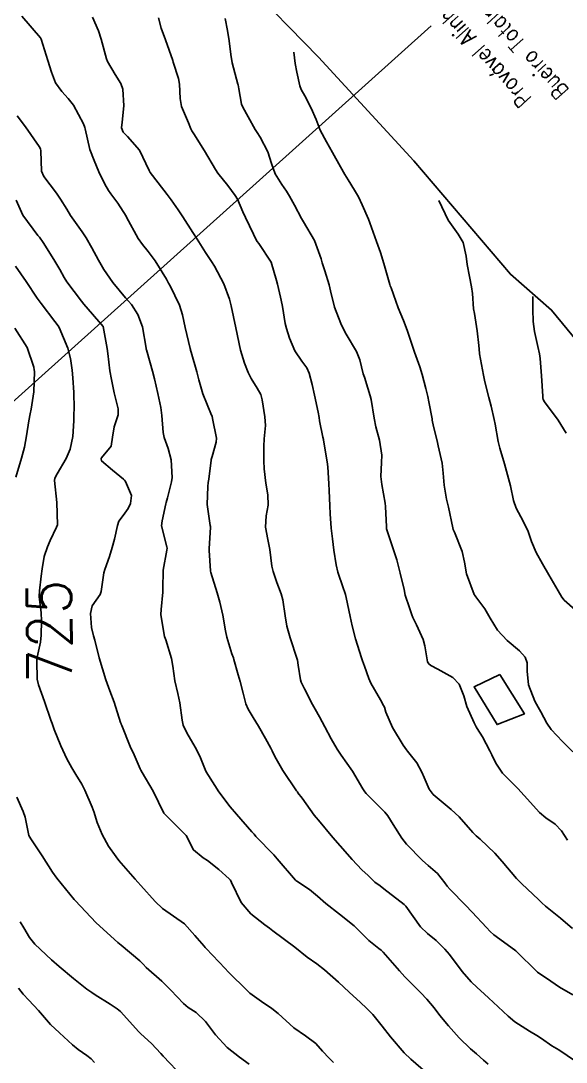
# Model space of a CAD drawing. Header units: metres. Extents: x 298520 to 308411, y 7433745 to 7450750.
# Drawn here: x 300764.4 to 300813.7, y 7448657.8 to 7448752.1 of the extents above; entities that cross this region are included whole.
import ezdxf
from ezdxf.enums import TextEntityAlignment as Align

# ---------------------------------------------------------------- set-up
doc = ezdxf.new("R2010")
doc.units = ezdxf.units.M
doc.header["$LTSCALE"] = 10
doc.linetypes.add('CONTINUO', pattern=[0])
for name, color, linetype in [('Area', 45, 'Continuous'), ('Cotas', 45, 'Continuous'), ('Curvas de Nivel 1m', 11, 'Continuous'), ('Curvas de Nivel 5m', 15, 'Continuous'), ('Edificações', 30, 'Continuous'), ('TEXTO', 45, 'Continuous')]:
    doc.layers.add(name, color=color, linetype=linetype)
doc.styles.add('ROMANS', font='romans', dxfattribs={"height": 0.2})
doc.styles.add('Style-STANDARD', font='STANDARD.shx')

msp = doc.modelspace()

# ---------------------------------------------------------------- linework, layer by layer
at = {"layer": 'Area'}
msp.add_polyline3d([(300733.307, 7448811.009, 727.767), (300748.639, 7448794.542, 731.558), (300750.312, 7448792.552, 731.287), (300757.787, 7448785.357, 729.707), (300768.319, 7448772.885, 730.147), (300772.156, 7448769.498, 730.176), (300775.202, 7448766.634, 730.397), (300779.78, 7448761.341, 730.578), (300781.835, 7448758.879, 730.667), (300783.727, 7448756.904, 730.918), (300784.655, 7448755.63, 730.908), (300791.326, 7448748.802, 731.847), (300799.95, 7448739.4, 732.478), (300808.683, 7448729.132, 733.137), (300812.406, 7448725.893, 733.657), (300816.668, 7448720.725, 734.238)], dxfattribs=at)
at = {"layer": 'Curvas de Nivel 1m', "flags": 128}
for points, elevation in [([(300814.587, 7448657.895), (300813.063, 7448658.916), (300812.443, 7448659.295), (300811.486, 7448659.934), (300811.077, 7448660.207), (300810.422, 7448660.607), (300809.095, 7448661.463), (300808.477, 7448661.966), (300807.116, 7448663.24), (300806.73, 7448663.597), (300806.305, 7448663.992), (300805.68, 7448664.553), (300805.133, 7448665.068), (300804.335, 7448666.018), (300803.166, 7448667.558), (300802.764, 7448668.036), (300801.963, 7448668.831), (300801.187, 7448669.462), (300800.551, 7448670.066), (300799.22, 7448671.914), (300799.065, 7448672.082), (300797.237, 7448673.507), (300796.886, 7448673.752), (300796.427, 7448674.112), (300795.815, 7448674.688), (300795.254, 7448675.225), (300794.365, 7448676.139), (300793.281, 7448677.379), (300792.611, 7448678.157), (300791.308, 7448679.72), (300791.106, 7448679.968), (300790.937, 7448680.176), (300789.832, 7448681.696), (300789.461, 7448682.198), (300789.415, 7448682.27), (300789.345, 7448682.374), (300788.102, 7448684.213), (300787.376, 7448685.486), (300787.141, 7448685.984), (300787.017, 7448686.225), (300786.534, 7448687.091), (300785.888, 7448688.235), (300785.421, 7448689.008), (300784.95, 7448689.769), (300784.749, 7448690.25), (300784.504, 7448691.198), (300784.22, 7448692.259), (300784.064, 7448692.856), (300783.662, 7448694.267), (300783.617, 7448694.401), (300783.488, 7448694.767), (300783.034, 7448696.275), (300782.92, 7448696.868), (300782.676, 7448698.279), (300782.392, 7448699.434), (300782.152, 7448700.284), (300781.58, 7448702.129), (300781.547, 7448702.255), (300781.542, 7448702.291), (300781.423, 7448704.115), (300781.426, 7448704.293), (300781.541, 7448706.21), (300781.539, 7448706.291), (300781.516, 7448706.401), (300781.254, 7448708.296), (300781.296, 7448709.922), (300781.346, 7448710.293), (300781.385, 7448710.584), (300781.606, 7448712.291), (300781.62, 7448712.365), (300781.698, 7448712.646), (300782.073, 7448713.931), (300782.098, 7448714.286), (300781.741, 7448716.081), (300781.687, 7448716.291), (300781.644, 7448716.391), (300780.853, 7448718.299), (300780.501, 7448719.588), (300780.326, 7448720.305), (300779.811, 7448722.075), (300779.752, 7448722.251), (300779.732, 7448722.311), (300779.698, 7448722.428), (300779.255, 7448724.319), (300779.003, 7448725.471), (300778.731, 7448726.327), (300777.889, 7448728.081), (300777.751, 7448728.341), (300777.556, 7448728.684), (300776.553, 7448730.354), (300775.921, 7448731.18), (300775.382, 7448731.823), (300775.017, 7448732.374), (300773.962, 7448734.292), (300773.912, 7448734.381), (300773.149, 7448735.567), (300772.532, 7448736.402), (300772.307, 7448736.726), (300771.992, 7448737.298), (300771.451, 7448738.416), (300771.007, 7448739.432), (300770.64, 7448740.424), (300770.194, 7448742.286), (300770.163, 7448742.429), (300770.058, 7448742.752), (300769.141, 7448744.444), (300768.683, 7448745.045), (300768.095, 7448745.683), (300767.535, 7448746.466), (300767.148, 7448747.434), (300766.831, 7448748.473), (300766.223, 7448750.408), (300766.194, 7448750.48), (300766.154, 7448750.544), (300764.49, 7448752.497)], 728), ([(300814.344, 7448663.898), (300813.13, 7448664.596), (300812.336, 7448665.123), (300811.143, 7448665.94), (300809.172, 7448667.868), (300809.057, 7448667.961), (300807.186, 7448669.321), (300806.842, 7448669.638), (300806.508, 7448669.99), (300805.214, 7448671.382), (300804.614, 7448672.016), (300803.237, 7448673.434), (300802.956, 7448673.75), (300802.742, 7448674.038), (300802.075, 7448674.871), (300801.258, 7448675.613), (300800.736, 7448676.065), (300799.285, 7448677.546), (300798.861, 7448678.084), (300798.079, 7448679.318), (300797.591, 7448680.097), (300797.318, 7448680.438), (300795.641, 7448682.126), (300795.506, 7448682.289), (300795.347, 7448682.547), (300794.386, 7448684.14), (300793.377, 7448685.595), (300793.009, 7448686.154), (300792.471, 7448687.085), (300791.883, 7448688.165), (300791.422, 7448689.055), (300791.024, 7448689.771), (300790.785, 7448690.18), (300790.051, 7448691.594), (300789.758, 7448692.196), (300789.691, 7448692.422), (300789.478, 7448693.755), (300789.416, 7448694.201), (300789.397, 7448694.288), (300788.76, 7448696.207), (300788.446, 7448697.284), (300788.298, 7448698.212), (300788.097, 7448699.665), (300787.929, 7448700.216), (300787.563, 7448701.233), (300787.208, 7448702.224), (300787.088, 7448702.717), (300786.921, 7448704.227), (300786.732, 7448705.108), (300786.511, 7448706.231), (300786.598, 7448707.271), (300786.781, 7448708.229), (300786.732, 7448709.16), (300786.559, 7448710.231), (300786.413, 7448711.505), (300786.371, 7448712.233), (300786.368, 7448713.578), (300786.414, 7448714.233), (300786.52, 7448715.447), (300786.478, 7448716.233), (300786.227, 7448717.775), (300786.091, 7448718.237), (300785.779, 7448718.83), (300785.226, 7448719.687), (300784.955, 7448720.253), (300784.628, 7448721.085), (300784.248, 7448722.263), (300783.843, 7448724.27), (300783.424, 7448726.274), (300783.273, 7448726.872), (300782.769, 7448728.281), (300781.907, 7448729.869), (300781.637, 7448730.293), (300781.11, 7448731.109), (300780.336, 7448732.306), (300779.942, 7448732.906), (300779.04, 7448734.324), (300778.616, 7448734.977), (300777.978, 7448735.867), (300777.62, 7448736.344), (300776.287, 7448738.07), (300776.086, 7448738.359), (300776.006, 7448738.541), (300775.132, 7448740.369), (300774.045, 7448741.602), (300773.658, 7448741.995), (300773.5, 7448742.388), (300773.55, 7448742.898), (300773.72, 7448744.385), (300773.602, 7448745.892), (300773.423, 7448746.39), (300772.932, 7448747.219), (300772.218, 7448748.409), (300772.126, 7448748.629), (300771.643, 7448750.415), (300771.407, 7448751.171), (300770.875, 7448752.423)], 729), ([(300813.847, 7448677.904), (300813.301, 7448678.738), (300812.742, 7448679.353), (300811.906, 7448679.931), (300811.32, 7448680.411), (300809.922, 7448681.954), (300809.349, 7448682.569), (300807.96, 7448683.974), (300807.372, 7448684.86), (300807.019, 7448685.625), (300806.831, 7448685.988), (300806.146, 7448687.254), (300805.664, 7448688.006), (300805.581, 7448688.174), (300805.418, 7448688.529), (300804.736, 7448690.017), (300804.484, 7448690.979), (300804.061, 7448692.024), (300803.462, 7448692.627), (300802.122, 7448693.394), (300801.478, 7448693.707), (300801.292, 7448693.864), (300801.198, 7448694.054), (300800.94, 7448695.501), (300800.784, 7448696.061), (300800.192, 7448697.401), (300799.855, 7448698.075), (300799.76, 7448698.301), (300799.541, 7448698.936), (300799.173, 7448700.084), (300799.062, 7448700.581), (300798.723, 7448702.088), (300798.398, 7448703.285), (300798.152, 7448704.095), (300797.618, 7448705.649), (300797.484, 7448706.101), (300797.46, 7448706.267), (300797.379, 7448708.103), (300797.341, 7448708.418), (300797.049, 7448710.106), (300796.972, 7448710.815), (300797.036, 7448712.107), (300797.056, 7448712.753), (300796.832, 7448714.109), (300796.518, 7448715.329), (300796.367, 7448716.114), (300796.092, 7448717.793), (300796.003, 7448718.118), (300795.78, 7448718.836), (300795.471, 7448719.806), (300795.376, 7448720.126), (300795.054, 7448721.38), (300794.765, 7448722.136), (300793.836, 7448723.712), (300793.587, 7448724.153), (300793.339, 7448724.664), (300792.765, 7448726.161), (300792.414, 7448727.628), (300792.281, 7448728.166), (300791.902, 7448729.436), (300791.663, 7448730.173), (300791.553, 7448730.537), (300790.963, 7448732.18), (300789.958, 7448733.895), (300789.773, 7448734.193), (300789.147, 7448735.375), (300788.704, 7448736.209), (300788.43, 7448736.656), (300787.993, 7448737.256), (300787.4, 7448738.226), (300787.078, 7448739.168), (300786.728, 7448740.233), (300786.046, 7448741.548), (300785.775, 7448741.969), (300785.597, 7448742.247), (300784.946, 7448743.381), (300784.466, 7448744.264), (300784.366, 7448744.546), (300784.099, 7448745.925), (300784.037, 7448746.271), (300784.017, 7448746.358), (300783.506, 7448748.276), (300783.374, 7448749.038), (300783.226, 7448750.274), (300783.091, 7448751.205), (300782.861, 7448752.28)], 731), ([(300814.322, 7448685.901), (300813.397, 7448686.83), (300812.364, 7448687.926), (300811.985, 7448688.498), (300811.429, 7448689.51), (300811.19, 7448689.942), (300810.899, 7448690.485), (300810.317, 7448691.951), (300810.217, 7448693.207), (300810.194, 7448693.949), (300810.006, 7448694.47), (300809.494, 7448695.04), (300808.389, 7448695.971), (300807.517, 7448696.924), (300806.867, 7448697.99), (300806.385, 7448698.841), (300805.552, 7448699.927), (300805.493, 7448700.011), (300805.418, 7448700.147), (300804.712, 7448702.019), (300804.542, 7448703.067), (300804.327, 7448704.023), (300803.62, 7448705.784), (300803.516, 7448706.031), (300803.465, 7448706.192), (300803.07, 7448708.036), (300802.911, 7448708.787), (300802.684, 7448710.04), (300802.592, 7448711.133), (300802.5, 7448712.042), (300802.153, 7448713.609), (300802.045, 7448714.047), (300801.736, 7448715.366), (300801.62, 7448715.93), (300801.596, 7448716.052), (300801.297, 7448717.595), (300801.207, 7448718.058), (300801.044, 7448718.79), (300800.704, 7448720.066), (300800.487, 7448720.757), (300799.998, 7448722.077), (300799.821, 7448722.625), (300799.357, 7448724.085), (300799.005, 7448724.934), (300798.53, 7448726.093), (300797.881, 7448727.905), (300797.816, 7448728.101), (300797.787, 7448728.199), (300797.235, 7448730.107), (300796.923, 7448731.11), (300796.581, 7448732.114), (300795.958, 7448733.801), (300795.831, 7448734.122), (300795.275, 7448735.43), (300794.93, 7448736.136), (300794.582, 7448736.734), (300793.998, 7448737.672), (300793.713, 7448738.153), (300793.3, 7448738.871), (300792.58, 7448740.165), (300792.042, 7448741.121), (300791.476, 7448742.176), (300791.095, 7448743.153), (300790.67, 7448744.184), (300790.094, 7448745.282), (300789.766, 7448745.862), (300789.63, 7448746.197), (300789.359, 7448747.445), (300789.216, 7448748.204), (300789.103, 7448749.24)], 732), ([(300806.688, 7448657.624), (300806.249, 7448657.992), (300805.604, 7448658.548), (300805.063, 7448659.003), (300804.038, 7448660.02), (300803.089, 7448661.09), (300802.302, 7448662.042), (300801.777, 7448662.717), (300801.117, 7448663.508), (300800.584, 7448664.065), (300799.145, 7448665.534), (300798.638, 7448666.085), (300797.17, 7448667.765), (300797.003, 7448667.934), (300796.787, 7448668.106), (300795.882, 7448668.822), (300795.187, 7448669.509), (300794.551, 7448670.136), (300793.209, 7448671.204), (300791.972, 7448672.163), (300791.23, 7448672.832), (300790.5, 7448673.445), (300789.349, 7448674.198), (300789.283, 7448674.239), (300789.244, 7448674.28), (300787.588, 7448676.217), (300787.268, 7448676.571), (300785.659, 7448678.245), (300785.485, 7448678.437), (300785.297, 7448678.669), (300783.897, 7448680.264), (300783.323, 7448680.93), (300782.294, 7448682.28), (300781.358, 7448683.753), (300781.164, 7448684.096), (300781.063, 7448684.294), (300780.571, 7448685.498), (300780.164, 7448686.308), (300779.403, 7448687.627), (300779.086, 7448688.323), (300778.98, 7448688.762), (300778.763, 7448690.327), (300778.581, 7448691.193), (300778.325, 7448692.331), (300778.143, 7448693.667), (300778.029, 7448694.335), (300777.5, 7448696.024), (300777.395, 7448696.341), (300777.356, 7448696.491), (300777.062, 7448698.345), (300777.088, 7448698.794), (300777.249, 7448700.343), (300777.244, 7448700.657), (300777.276, 7448702.343), (300777.601, 7448704.144), (300777.622, 7448704.34), (300777.604, 7448704.459), (300777.127, 7448706.345), (300777.166, 7448706.808), (300777.501, 7448708.342), (300777.533, 7448708.462), (300777.659, 7448708.902), (300778.03, 7448710.335), (300778.078, 7448710.735), (300777.976, 7448712.336), (300777.708, 7448713.356), (300777.345, 7448714.344), (300777.26, 7448714.812), (300777.141, 7448716.346), (300777.043, 7448717.058), (300776.783, 7448718.35), (300776.466, 7448719.673), (300776.289, 7448720.355), (300775.81, 7448722.08), (300775.752, 7448722.3), (300775.737, 7448722.361), (300775.729, 7448722.446), (300775.396, 7448724.367), (300774.986, 7448725.505), (300774.402, 7448726.382), (300773.872, 7448726.999), (300772.719, 7448728.402), (300771.905, 7448729.578), (300771.411, 7448730.415), (300770.817, 7448731.528), (300770.305, 7448732.426), (300769.941, 7448732.962), (300768.892, 7448734.446), (300768.536, 7448735.019), (300767.978, 7448735.947), (300767.625, 7448736.464), (300766.482, 7448737.991), (300766.254, 7448738.477), (300766.194, 7448740.315), (300766.164, 7448740.479), (300766.035, 7448740.713), (300764.802, 7448742.493), (300764.067, 7448743.463)], 727), ([(300801.041, 7448656.89), (300799.684, 7448658.074), (300799.059, 7448658.663), (300797.841, 7448660.092), (300797.087, 7448661.068), (300796.231, 7448662.113), (300795.67, 7448662.683), (300795.114, 7448663.198), (300794.103, 7448664.14), (300793.137, 7448665.057), (300791.873, 7448666.163), (300791.158, 7448666.693), (300790.293, 7448667.312), (300789.173, 7448668.2), (300787.188, 7448669.691), (300786.886, 7448669.921), (300786.461, 7448670.231), (300785.207, 7448671.222), (300784.336, 7448672.259), (300783.447, 7448674.062), (300783.346, 7448674.269), (300783.244, 7448674.401), (300782.289, 7448675.248), (300781.269, 7448676.059), (300780.877, 7448676.296), (300779.995, 7448677.024), (300779.342, 7448678.319), (300779.326, 7448678.353), (300779.294, 7448678.388), (300777.313, 7448680.34), (300776.35, 7448682.35), (300775.36, 7448684.039), (300775.238, 7448684.238), (300775.18, 7448684.363), (300774.636, 7448685.632), (300774.283, 7448686.376), (300773.522, 7448688.278), (300773.475, 7448688.389), (300773.455, 7448688.431), (300773.415, 7448688.552), (300772.821, 7448690.396), (300772.427, 7448691.422), (300772.066, 7448692.404), (300771.483, 7448694.41), (300771.079, 7448695.996), (300770.967, 7448696.415), (300770.788, 7448697.143), (300770.695, 7448698.418), (300770.85, 7448699.107), (300771.55, 7448700.157), (300771.64, 7448700.321), (300771.663, 7448700.409), (300771.893, 7448702.092), (300771.982, 7448702.406), (300772.413, 7448703.583), (300772.639, 7448704.4), (300772.852, 7448705.156), (300773.129, 7448706.395), (300773.251, 7448706.771), (300773.636, 7448707.281), (300774.1, 7448707.929), (300774.305, 7448708.38), (300774.388, 7448709.107), (300773.867, 7448710.387), (300773.778, 7448710.492), (300773.675, 7448710.587), (300772.687, 7448711.396), (300771.691, 7448712.243), (300771.649, 7448712.41), (300771.654, 7448712.45), (300771.694, 7448712.505), (300772.548, 7448713.564), (300772.688, 7448714.4), (300772.823, 7448715.308), (300773.195, 7448716.395), (300773.197, 7448716.95), (300772.823, 7448718.399), (300772.576, 7448719.612), (300772.453, 7448720.403), (300772.265, 7448721.949), (300772.202, 7448722.406), (300771.843, 7448724.41), (300770.076, 7448726.428), (300769.867, 7448726.685), (300768.545, 7448728.45), (300768.295, 7448728.852), (300767.904, 7448729.576), (300767.381, 7448730.465), (300766.393, 7448732.011), (300766.072, 7448732.479), (300765.936, 7448732.654), (300764.554, 7448734.494), (300763.976, 7448735.835)], 726), ([(300815.533, 7448697.89), (300813.55, 7448699.64), (300813.326, 7448699.912), (300813.004, 7448700.47), (300812.173, 7448701.924), (300811.588, 7448702.927), (300811.01, 7448703.939), (300810.603, 7448704.936), (300810.261, 7448705.95), (300809.641, 7448707.165), (300809.202, 7448707.965), (300808.969, 7448708.658), (300808.697, 7448709.97), (300808.342, 7448711.318), (300808.139, 7448711.976), (300807.714, 7448713.401), (300807.579, 7448713.982), (300807.3, 7448715.548), (300807.219, 7448715.988), (300806.943, 7448717.18), (300806.731, 7448717.99), (300806.38, 7448719.398), (300806.252, 7448719.995), (300805.894, 7448721.918), (300805.885, 7448721.999), (300805.823, 7448722.683), (300805.676, 7448724.002), (300805.422, 7448725.57), (300805.361, 7448726.008), (300805.248, 7448727.381), (300805.163, 7448728.011), (300804.984, 7448728.926), (300804.773, 7448730.017), (300804.678, 7448730.776), (300804.402, 7448732.023), (300803.944, 7448732.778), (300803.058, 7448734.039), (300802.213, 7448735.81)], 733), ([(300813.731, 7448714.757), (300812.998, 7448715.917), (300811.759, 7448717.57), (300811.635, 7448717.805), (300811.611, 7448717.932), (300811.609, 7448718.088), (300811.514, 7448719.934), (300811.37, 7448721.498), (300811.305, 7448721.938), (300811.157, 7448722.606), (300810.86, 7448723.945), (300810.76, 7448724.855), (300810.729, 7448725.947), (300810.703, 7448727.12)], 734), ([(300763.922, 7448710.753), (300764.455, 7448712.499), (300764.719, 7448713.484), (300764.912, 7448714.492), (300765.115, 7448715.868), (300765.232, 7448716.488), (300765.323, 7448716.913), (300765.555, 7448718.483), (300765.625, 7448720.317), (300765.605, 7448720.482), (300765.561, 7448720.717), (300764.953, 7448722.489), (300763.839, 7448724.243)], 724), ([(300785.047, 7448657.619), (300784.164, 7448658.259), (300783.061, 7448659.127), (300782.003, 7448660.281), (300781.091, 7448661.496), (300780.237, 7448662.303), (300779.54, 7448662.746), (300779.111, 7448663.103), (300777.974, 7448664.331), (300777.135, 7448665.128), (300775.741, 7448666.361), (300775.455, 7448666.665), (300775.159, 7448666.983), (300773.478, 7448668.387), (300773.175, 7448668.645), (300771.193, 7448670.41), (300769.298, 7448672.439), (300769.261, 7448672.477), (300769.224, 7448672.522), (300767.638, 7448674.456), (300767.251, 7448674.992), (300766.314, 7448676.47), (300765.288, 7448678.034), (300765.117, 7448678.309), (300765.065, 7448678.483), (300764.79, 7448679.97), (300764.611, 7448680.491), (300764.035, 7448681.796)], 724), ([(300779.034, 7448656.465), (300777.265, 7448658.338), (300777.055, 7448658.574), (300776.204, 7448659.493), (300775.247, 7448660.367), (300775.075, 7448660.535), (300773.395, 7448662.387), (300773.105, 7448662.629), (300772.467, 7448663.039), (300771.118, 7448663.892), (300770.803, 7448664.098), (300770.348, 7448664.422), (300769.137, 7448665.374), (300767.853, 7448666.453), (300767.159, 7448667.058), (300765.638, 7448668.475), (300765.179, 7448669.075), (300764.663, 7448669.963), (300764.333, 7448670.493)], 723), ([(300771.047, 7448657.772), (300770.747, 7448658.112), (300770.354, 7448658.42), (300769.565, 7448658.94), (300769.062, 7448659.364), (300767.875, 7448660.452), (300767.084, 7448661.219), (300765.972, 7448662.471), (300765.112, 7448663.42), (300764.592, 7448663.962), (300764.169, 7448664.494)], 722)]:
    msp.add_lwpolyline(points, dxfattribs=dict(at, elevation=elevation))
at = {"layer": 'Curvas de Nivel 5m', "flags": 128}
for points, elevation in [([(300814.296, 7448669.899), (300813.207, 7448670.829), (300811.852, 7448671.931), (300811.526, 7448672.235), (300811.229, 7448672.53), (300809.717, 7448673.955), (300809.248, 7448674.444), (300807.941, 7448675.973), (300807.274, 7448676.727), (300805.955, 7448678), (300805.591, 7448678.3), (300805.299, 7448678.593), (300804.063, 7448680.022), (300803.323, 7448680.689), (300801.69, 7448682.047), (300801.348, 7448682.519), (300800.879, 7448683.578), (300800.664, 7448684.06), (300800.212, 7448684.909), (300799.382, 7448685.954), (300799.278, 7448686.081), (300798.977, 7448686.496), (300798.011, 7448688.094), (300797.427, 7448689.503), (300797.278, 7448689.949), (300797.214, 7448690.103), (300796.935, 7448690.613), (300796.068, 7448692.121), (300795.881, 7448692.538), (300795.478, 7448693.65), (300795.302, 7448694.132), (300795.204, 7448694.415), (300794.663, 7448696.138), (300794.368, 7448697.294), (300794.185, 7448698.143), (300793.838, 7448699.859), (300793.767, 7448700.148), (300793.718, 7448700.311), (300793.559, 7448700.744), (300793.084, 7448702.155), (300792.92, 7448702.819), (300792.713, 7448704.159), (300792.581, 7448705.193), (300792.464, 7448706.162), (300792.364, 7448707.441), (300792.34, 7448708.163), (300792.279, 7448709.551), (300792.246, 7448710.164), (300792.162, 7448711.692), (300792.118, 7448712.166), (300791.784, 7448714.107), (300791.771, 7448714.17), (300791.725, 7448714.389), (300791.424, 7448715.859), (300791.366, 7448716.176), (300791.281, 7448716.646), (300790.961, 7448718.182), (300790.745, 7448719.148), (300790.465, 7448720.19), (300790.253, 7448720.649), (300789.804, 7448721.26), (300789.172, 7448722.206), (300788.706, 7448723.335), (300788.426, 7448724.214), (300788.317, 7448724.682), (300788.06, 7448726.217), (300788.028, 7448726.381), (300787.871, 7448727.046), (300787.601, 7448728.223), (300787.535, 7448728.577), (300787.027, 7448730.229), (300785.93, 7448731.915), (300785.783, 7448732.094), (300785.684, 7448732.244), (300785.431, 7448732.757), (300784.716, 7448734.259), (300784.485, 7448734.779), (300783.98, 7448735.931), (300783.784, 7448736.272), (300783.104, 7448737.167), (300782.224, 7448738.288), (300782.008, 7448738.605), (300780.993, 7448740.3), (300780.048, 7448741.858), (300779.871, 7448742.132), (300779.774, 7448742.314), (300779.548, 7448742.83), (300778.938, 7448744.327), (300778.796, 7448745.035), (300778.733, 7448746.331), (300778.647, 7448746.871), (300778.173, 7448748.339), (300778.125, 7448748.481), (300777.465, 7448750.347), (300777.098, 7448751.416), (300776.85, 7448752.353)], 730), ([(300792.677, 7448657.784), (300792.281, 7448658.162), (300791.695, 7448658.806), (300791.066, 7448659.5), (300790.131, 7448660.189), (300789.083, 7448660.905), (300787.665, 7448662.214), (300787.107, 7448662.669), (300786.175, 7448663.295), (300785.121, 7448664.058), (300784.899, 7448664.252), (300783.149, 7448665.978), (300782.869, 7448666.273), (300781.171, 7448668.081), (300781.068, 7448668.188), (300780.975, 7448668.293), (300780.136, 7448669.259), (300779.193, 7448670.32), (300777.214, 7448671.718), (300776.543, 7448672.347), (300775.237, 7448673.793), (300774.971, 7448674.095), (300774.741, 7448674.368), (300773.268, 7448676.072), (300773.001, 7448676.393), (300772.33, 7448677.352), (300771.732, 7448678.406), (300771.304, 7448679.498), (300771.087, 7448680.19), (300771.02, 7448680.414), (300770.854, 7448680.883), (300770.191, 7448682.427), (300769.895, 7448682.978), (300769.357, 7448683.844), (300768.996, 7448684.444), (300768.557, 7448685.262), (300767.991, 7448686.454), (300767.405, 7448687.923), (300767.218, 7448688.462), (300767.114, 7448688.765), (300766.525, 7448690.469), (300765.98, 7448691.95), (300765.854, 7448692.476), (300765.829, 7448694.127), (300765.877, 7448694.476), (300766.152, 7448695.818), (300766.229, 7448696.473), (300766.249, 7448697.746), (300766.212, 7448698.473), (300766.06, 7448699.963), (300766.061, 7448700.475), (300766.241, 7448701.805), (300766.307, 7448702.473), (300766.488, 7448703.577), (300766.811, 7448704.468), (300767.041, 7448705.033), (300767.621, 7448706.24), (300767.707, 7448706.459), (300767.653, 7448708.46), (300767.436, 7448710.462), (300767.47, 7448710.667), (300767.679, 7448711.057), (300768.498, 7448712.448), (300768.853, 7448713.295), (300769.097, 7448714.439), (300769.175, 7448715.876), (300769.192, 7448716.438), (300769.208, 7448716.981), (300769.178, 7448718.439), (300769.101, 7448719.756), (300769.029, 7448720.441), (300768.882, 7448721.522), (300768.653, 7448722.447), (300767.841, 7448724.314), (300767.755, 7448724.461), (300767.465, 7448724.846), (300766.217, 7448726.476), (300765.87, 7448726.97), (300764.859, 7448728.49), (300763.906, 7448729.857)], 725)]:
    msp.add_lwpolyline(points, dxfattribs=dict(at, elevation=elevation))
at = {"layer": 'Edificações'}
msp.add_lwpolyline([(300807.738, 7448692.89), (300805.397, 7448691.769), (300807.481, 7448688.373), (300809.951, 7448689.334)], close=True, dxfattribs=at)
at = {"layer": 'TEXTO', "linetype": 'CONTINUO'}
msp.add_polyline3d([(300660.554, 7448624.839, 0), (300801.516, 7448751.622, 0)], dxfattribs=at)

# ---------------------------------------------------------------- texts
at = {"layer": 'Cotas', "style": 'Style-STANDARD'}
msp.add_text('725', height=4, rotation=90.59906, dxfattribs=at).set_placement((300766.96, 7448696.804, 725), align=Align.MIDDLE_CENTER)
at = {"layer": 'TEXTO', "style": 'ROMANS', "width": 0.8}
for s, p in [('Bueiro Totalmente Entupido', (300814.044, 7448745.803)), ('Provável Alinhamento', (300810.683, 7448745.068))]:
    msp.add_text(s, height=1.5, rotation=132.12414, dxfattribs=at).set_placement(p)

doc.saveas('drawing.dxf')
